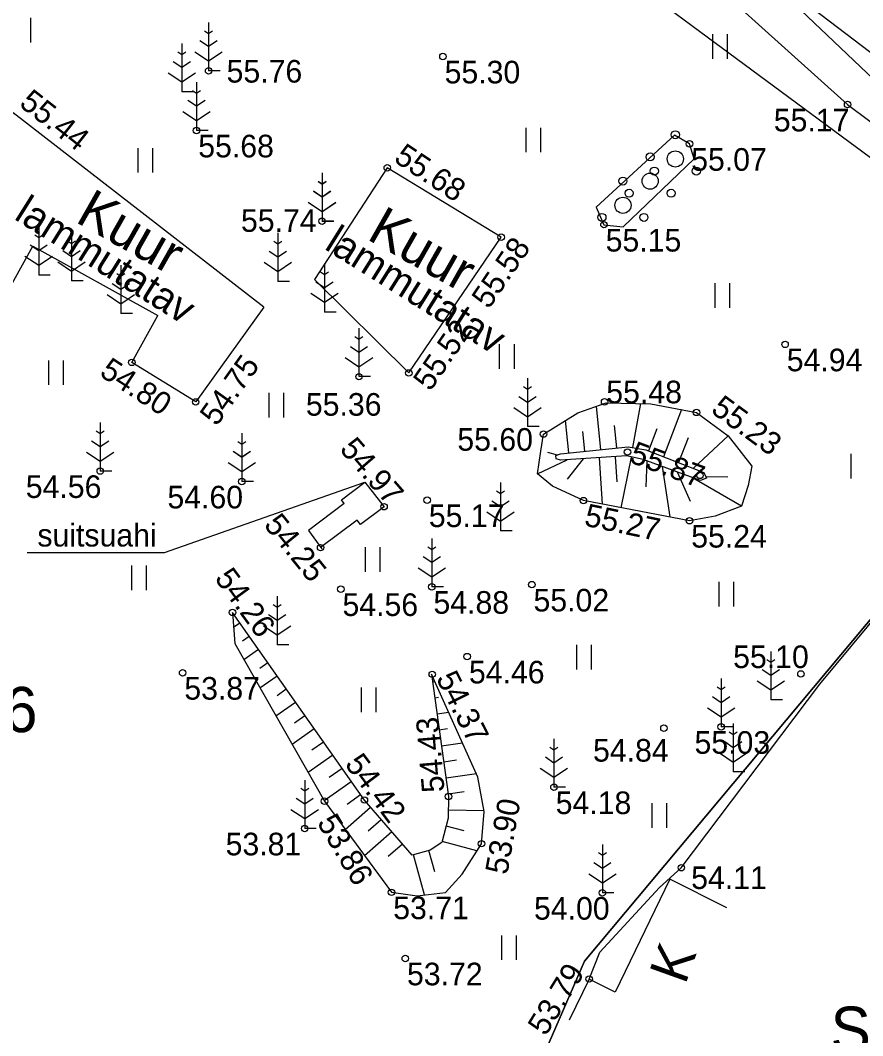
# Model space of a CAD drawing. Extents: x 641646 to 641797, y 6456717 to 6456857.
# Drawn here: x 641714.14 to 641740.23, y 6456763.85 to 6456795.29 of the extents above; entities that cross this region are included whole.
import ezdxf

# ---------------------------------------------------------------- set-up
doc = ezdxf.new("R2010")
doc.units = 0
for name, color, linetype in [('AED', 7, 'Continuous'), ('HALJASTUS', 7, 'Continuous'), ('HOONE', 7, 'Continuous'), ('KORGUS', 7, 'Continuous'), ('PIIR', 7, 'Continuous'), ('PUU', 7, 'Continuous'), ('RAJATIS', 7, 'Continuous'), ('RELJEEF', 7, 'Continuous'), ('SITRASS', 7, 'Continuous'), ('TEE', 7, 'Continuous')]:
    doc.layers.add(name, color=color, linetype=linetype)

msp = doc.modelspace()

# ---------------------------------------------------------------- linework, layer by layer
at = {"layer": 'AED'}
msp.add_lwpolyline([(641731.756, 6456765.603), (641732.083, 6456766.433), (641733.933, 6456768.432), (641734.61, 6456769.05), (641738.897, 6456774.731), (641744.313, 6456781.248), (641747.702, 6456785.581), (641749.213, 6456784.399)], dxfattribs=at)
at = {"layer": 'HALJASTUS'}
for p, q in [((641714.454, 6456795.362), (641714.454, 6456794.601)), ((641735.58, 6456794.859), (641735.58, 6456794.098)), ((641736.035, 6456794.859), (641736.035, 6456794.098)), ((641729.791, 6456791.964), (641729.791, 6456791.203)), ((641730.246, 6456791.964), (641730.246, 6456791.203)), ((641717.774, 6456791.335), (641717.774, 6456790.574)), ((641718.229, 6456791.335), (641718.229, 6456790.574)), ((641735.643, 6456787.151), (641735.643, 6456786.39)), ((641736.098, 6456787.151), (641736.098, 6456786.39)), ((641728.973, 6456785.264), (641728.973, 6456784.503)), ((641729.428, 6456785.264), (641729.428, 6456784.503)), ((641715.006, 6456784.76), (641715.006, 6456783.999)), ((641715.461, 6456784.76), (641715.461, 6456783.999)), ((641721.832, 6456783.754), (641721.832, 6456782.993)), ((641722.287, 6456783.754), (641722.287, 6456782.993)), ((641739.858, 6456781.866), (641739.858, 6456781.105)), ((641724.821, 6456778.972), (641724.821, 6456778.211)), ((641725.276, 6456778.972), (641725.276, 6456778.211)), ((641717.585, 6456778.406), (641717.585, 6456777.645)), ((641718.04, 6456778.406), (641718.04, 6456777.645)), ((641735.768, 6456777.902), (641735.768, 6456777.141)), ((641736.224, 6456777.902), (641736.224, 6456777.141)), ((641731.364, 6456775.952), (641731.364, 6456775.191)), ((641731.819, 6456775.952), (641731.819, 6456775.191)), ((641724.695, 6456774.631), (641724.695, 6456773.869)), ((641725.15, 6456774.631), (641725.15, 6456773.869)), ((641733.692, 6456771.044), (641733.692, 6456770.283)), ((641734.147, 6456771.044), (641734.147, 6456770.283)), ((641729.036, 6456766.955), (641729.036, 6456766.194)), ((641729.491, 6456766.955), (641729.491, 6456766.194))]:
    msp.add_line(p, q, dxfattribs=at)
for points in [[(641714.729, 6456811.791), (641720.894, 6456806.785), (641732.2, 6456799.485), (641739.76, 6456792.682), (641748.058, 6456786.487), (641750.405, 6456784.735)], [(641734.863, 6456791.464), (641734.401, 6456791.73), (641731.975, 6456789.508), (641732.214, 6456788.962), (641732.805, 6456788.892), (641735.009, 6456790.997), (641734.863, 6456791.464)]]:
    msp.add_lwpolyline(points, dxfattribs=at)
at = {"layer": 'HOONE'}
for p, q in [((641713.614, 6456786.66), (641714.523, 6456788.298)), ((641714.523, 6456788.298), (641718.396, 6456786.148)), ((641717.59, 6456784.697), (641718.396, 6456786.148))]:
    msp.add_line(p, q, dxfattribs=at)
for points in [[(641721.682, 6456786.403), (641713.92, 6456792.429), (641711.564, 6456787.916), (641713.614, 6456786.66)], [(641726.169, 6456784.37), (641729.031, 6456788.574), (641725.504, 6456790.724), (641723.252, 6456787.264), (641726.169, 6456784.37)], [(641721.682, 6456786.403), (641719.569, 6456783.472), (641717.59, 6456784.697)], [(641736.017, 6456767.806), (641734.257, 6456768.692), (641732.566, 6456765.196), (641731.756, 6456765.603), (641731.135, 6456764.326)]]:
    msp.add_lwpolyline(points, dxfattribs=at)
at = {"layer": 'KORGUS'}
for centre in [(641727.226, 6456794.169), (641719.97, 6456793.725), (641739.76, 6456792.682), (641719.596, 6456791.878), (641734.863, 6456791.464), (641725.504, 6456790.724), (641723.482, 6456789.068), (641732.214, 6456788.962), (641729.031, 6456788.574), (641737.823, 6456785.255), (641717.59, 6456784.697), (641724.627, 6456784.256), (641726.169, 6456784.37), (641719.569, 6456783.472), (641732.233, 6456783.476), (641735.08, 6456783.148), (641730.341, 6456782.479), (641732.944, 6456781.922), (641716.613, 6456781.332), (641721, 6456781.008), (641735.188, 6456781.197), (641726.737, 6456780.43), (641731.578, 6456780.417), (641725.404, 6456780.229), (641734.864, 6456779.795), (641723.438, 6456778.961), (641724.063, 6456777.677), (641726.88, 6456777.746), (641729.979, 6456777.816), (641720.709, 6456776.957), (641727.979, 6456775.588), (641719.165, 6456775.086), (641726.897, 6456775.038), (641738.314, 6456775.05), (641734.072, 6456773.371), (641735.846, 6456773.41), (641727.401, 6456771.254), (641730.666, 6456771.542), (641723.558, 6456771.109), (641724.795, 6456771.146), (641722.945, 6456770.265), (641728.421, 6456769.794), (641734.61, 6456769.05), (641725.634, 6456768.288), (641732.165, 6456768.273), (641726.061, 6456766.24), (641731.756, 6456765.603)]:
    msp.add_circle(centre, 0.1, dxfattribs=at)
at = {"layer": 'PIIR'}
for points in [[(641697.3, 6456747.91), (641719.52, 6456738.33), (641731.61, 6456766.16), (641747.86, 6456785.57), (641703.78, 6456818.14), (641672.79, 6456764.25)], [(641719.52, 6456738.33), (641731.23, 6456734.8), (641761.63, 6456761.32), (641780.45, 6456745.27), (641788.24, 6456755.82), (641747.86, 6456785.57), (641731.61, 6456766.16)]]:
    msp.add_lwpolyline(points, close=True, dxfattribs=at)
at = {"layer": 'PUU'}
for p, q in [((641719.97, 6456794.875), (641719.846, 6456794.958)), ((641719.97, 6456795.225), (641719.97, 6456793.725)), ((641720.094, 6456794.958), (641719.97, 6456794.875)), ((641719.97, 6456794.475), (641719.703, 6456794.653)), ((641720.237, 6456794.653), (641719.97, 6456794.475)), ((641719.14, 6456794.224), (641719.016, 6456794.307)), ((641719.14, 6456794.574), (641719.14, 6456793.074)), ((641719.264, 6456794.307), (641719.14, 6456794.224)), ((641719.546, 6456794.314), (641719.97, 6456794.032)), ((641719.97, 6456794.032), (641720.394, 6456794.314)), ((641719.14, 6456793.824), (641718.873, 6456794.002)), ((641719.407, 6456794.002), (641719.14, 6456793.824)), ((641720.33, 6456793.725), (641719.97, 6456793.725)), ((641718.716, 6456793.663), (641719.14, 6456793.381)), ((641719.14, 6456793.381), (641719.564, 6456793.663)), ((641719.596, 6456793.378), (641719.596, 6456791.878)), ((641719.5, 6456793.074), (641719.14, 6456793.074)), ((641719.596, 6456793.028), (641719.472, 6456793.111)), ((641719.72, 6456793.111), (641719.596, 6456793.028)), ((641719.596, 6456792.628), (641719.329, 6456792.806)), ((641719.863, 6456792.806), (641719.596, 6456792.628)), ((641719.172, 6456792.467), (641719.596, 6456792.185)), ((641719.596, 6456792.185), (641720.02, 6456792.467)), ((641719.956, 6456791.878), (641719.596, 6456791.878)), ((641723.482, 6456790.568), (641723.482, 6456789.068)), ((641723.483, 6456790.559), (641723.483, 6456789.059)), ((641723.482, 6456790.218), (641723.358, 6456790.301)), ((641723.483, 6456790.209), (641723.359, 6456790.292)), ((641723.606, 6456790.301), (641723.482, 6456790.218)), ((641723.607, 6456790.292), (641723.483, 6456790.209)), ((641723.482, 6456789.818), (641723.215, 6456789.996)), ((641723.483, 6456789.809), (641723.216, 6456789.987)), ((641723.749, 6456789.996), (641723.482, 6456789.818)), ((641723.75, 6456789.987), (641723.483, 6456789.809)), ((641723.058, 6456789.657), (641723.482, 6456789.375)), ((641723.059, 6456789.648), (641723.483, 6456789.366)), ((641723.482, 6456789.375), (641723.906, 6456789.657)), ((641723.483, 6456789.366), (641723.907, 6456789.648)), ((641723.842, 6456789.068), (641723.482, 6456789.068)), ((641723.843, 6456789.059), (641723.483, 6456789.059)), ((641714.707, 6456788.901), (641714.707, 6456787.401)), ((641715.725, 6456788.719), (641715.725, 6456787.219)), ((641722.112, 6456788.707), (641722.112, 6456787.207)), ((641714.707, 6456788.551), (641714.583, 6456788.634)), ((641714.831, 6456788.634), (641714.707, 6456788.551)), ((641715.725, 6456788.369), (641715.601, 6456788.452)), ((641715.849, 6456788.452), (641715.725, 6456788.369)), ((641722.112, 6456788.357), (641721.988, 6456788.44)), ((641722.236, 6456788.44), (641722.112, 6456788.357)), ((641714.707, 6456788.151), (641714.44, 6456788.329)), ((641714.974, 6456788.329), (641714.707, 6456788.151)), ((641715.725, 6456787.969), (641715.458, 6456788.147)), ((641715.992, 6456788.147), (641715.725, 6456787.969)), ((641722.112, 6456787.957), (641721.845, 6456788.135)), ((641722.379, 6456788.135), (641722.112, 6456787.957)), ((641714.283, 6456787.99), (641714.707, 6456787.708)), ((641714.707, 6456787.708), (641715.131, 6456787.99)), ((641715.301, 6456787.808), (641715.725, 6456787.526)), ((641715.725, 6456787.526), (641716.149, 6456787.808)), ((641717.252, 6456787.707), (641717.252, 6456786.207)), ((641721.688, 6456787.796), (641722.112, 6456787.514)), ((641722.112, 6456787.514), (641722.536, 6456787.796)), ((641723.558, 6456787.756), (641723.558, 6456786.256)), ((641715.067, 6456787.401), (641714.707, 6456787.401)), ((641717.252, 6456787.357), (641717.128, 6456787.44)), ((641717.376, 6456787.44), (641717.252, 6456787.357)), ((641723.558, 6456787.406), (641723.434, 6456787.489)), ((641723.682, 6456787.489), (641723.558, 6456787.406)), ((641716.085, 6456787.219), (641715.725, 6456787.219)), ((641717.252, 6456786.957), (641716.985, 6456787.135)), ((641717.519, 6456787.135), (641717.252, 6456786.957)), ((641722.472, 6456787.207), (641722.112, 6456787.207)), ((641723.558, 6456787.006), (641723.291, 6456787.184)), ((641723.825, 6456787.184), (641723.558, 6456787.006)), ((641716.828, 6456786.796), (641717.252, 6456786.514)), ((641717.252, 6456786.514), (641717.676, 6456786.796)), ((641723.134, 6456786.845), (641723.558, 6456786.563)), ((641723.558, 6456786.563), (641723.982, 6456786.845)), ((641717.612, 6456786.207), (641717.252, 6456786.207)), ((641723.918, 6456786.256), (641723.558, 6456786.256)), ((641724.627, 6456785.756), (641724.627, 6456784.256)), ((641724.627, 6456785.406), (641724.503, 6456785.489)), ((641724.751, 6456785.489), (641724.627, 6456785.406)), ((641724.627, 6456785.006), (641724.36, 6456785.184)), ((641724.894, 6456785.184), (641724.627, 6456785.006)), ((641724.203, 6456784.845), (641724.627, 6456784.563)), ((641724.627, 6456784.563), (641725.051, 6456784.845)), ((641724.987, 6456784.256), (641724.627, 6456784.256)), ((641729.848, 6456783.858), (641729.724, 6456783.941)), ((641729.848, 6456784.208), (641729.848, 6456782.708)), ((641729.972, 6456783.941), (641729.848, 6456783.858)), ((641729.848, 6456783.458), (641729.581, 6456783.636)), ((641730.115, 6456783.636), (641729.848, 6456783.458)), ((641729.424, 6456783.297), (641729.848, 6456783.015)), ((641729.848, 6456783.015), (641730.272, 6456783.297)), ((641716.613, 6456782.832), (641716.613, 6456781.332)), ((641730.208, 6456782.708), (641729.848, 6456782.708)), ((641716.613, 6456782.482), (641716.489, 6456782.565)), ((641716.737, 6456782.565), (641716.613, 6456782.482)), ((641720.998, 6456782.507), (641720.998, 6456781.007)), ((641721, 6456782.508), (641721, 6456781.008)), ((641716.613, 6456782.082), (641716.346, 6456782.26)), ((641716.88, 6456782.26), (641716.613, 6456782.082)), ((641720.998, 6456782.157), (641720.874, 6456782.24)), ((641721, 6456782.158), (641720.876, 6456782.241)), ((641721.122, 6456782.24), (641720.998, 6456782.157)), ((641721.124, 6456782.241), (641721, 6456782.158)), ((641716.189, 6456781.921), (641716.613, 6456781.639)), ((641716.613, 6456781.639), (641717.037, 6456781.921)), ((641720.998, 6456781.757), (641720.731, 6456781.935)), ((641721, 6456781.758), (641720.733, 6456781.936)), ((641721.265, 6456781.935), (641720.998, 6456781.757)), ((641721.267, 6456781.936), (641721, 6456781.758)), ((641720.574, 6456781.596), (641720.998, 6456781.314)), ((641720.576, 6456781.597), (641721, 6456781.315)), ((641720.998, 6456781.314), (641721.422, 6456781.596)), ((641721, 6456781.315), (641721.424, 6456781.597)), ((641716.973, 6456781.332), (641716.613, 6456781.332)), ((641721.358, 6456781.007), (641720.998, 6456781.007)), ((641721.36, 6456781.008), (641721, 6456781.008)), ((641729.01, 6456780.977), (641729.01, 6456779.477)), ((641729.01, 6456780.627), (641728.886, 6456780.71)), ((641729.134, 6456780.71), (641729.01, 6456780.627)), ((641729.01, 6456780.227), (641728.743, 6456780.405)), ((641729.277, 6456780.405), (641729.01, 6456780.227)), ((641728.586, 6456780.066), (641729.01, 6456779.784)), ((641729.01, 6456779.784), (641729.434, 6456780.066)), ((641726.88, 6456779.246), (641726.88, 6456777.746)), ((641729.37, 6456779.477), (641729.01, 6456779.477)), ((641726.88, 6456778.896), (641726.756, 6456778.979)), ((641727.004, 6456778.979), (641726.88, 6456778.896)), ((641726.88, 6456778.496), (641726.613, 6456778.674)), ((641727.147, 6456778.674), (641726.88, 6456778.496)), ((641726.456, 6456778.335), (641726.88, 6456778.053)), ((641726.88, 6456778.053), (641727.304, 6456778.335)), ((641727.24, 6456777.746), (641726.88, 6456777.746)), ((641722.09, 6456777.455), (641722.09, 6456775.955)), ((641722.09, 6456777.105), (641721.966, 6456777.188)), ((641722.214, 6456777.188), (641722.09, 6456777.105)), ((641722.09, 6456776.705), (641721.823, 6456776.883)), ((641722.357, 6456776.883), (641722.09, 6456776.705)), ((641721.666, 6456776.544), (641722.09, 6456776.262)), ((641722.09, 6456776.262), (641722.514, 6456776.544)), ((641722.45, 6456775.955), (641722.09, 6456775.955)), ((641737.385, 6456775.4), (641737.261, 6456775.483)), ((641737.385, 6456775.75), (641737.385, 6456774.25)), ((641737.509, 6456775.483), (641737.385, 6456775.4)), ((641737.385, 6456775), (641737.118, 6456775.178)), ((641737.652, 6456775.178), (641737.385, 6456775)), ((641735.846, 6456774.91), (641735.846, 6456773.41)), ((641736.961, 6456774.839), (641737.385, 6456774.557)), ((641737.385, 6456774.557), (641737.809, 6456774.839)), ((641735.846, 6456774.56), (641735.722, 6456774.643)), ((641735.97, 6456774.643), (641735.846, 6456774.56)), ((641735.846, 6456774.16), (641735.579, 6456774.338)), ((641736.113, 6456774.338), (641735.846, 6456774.16)), ((641737.745, 6456774.25), (641737.385, 6456774.25)), ((641735.422, 6456773.999), (641735.846, 6456773.717)), ((641735.846, 6456773.717), (641736.27, 6456773.999)), ((641736.206, 6456773.41), (641735.846, 6456773.41)), ((641736.22, 6456773.166), (641736.096, 6456773.249)), ((641736.22, 6456773.516), (641736.22, 6456772.016)), ((641736.344, 6456773.249), (641736.22, 6456773.166)), ((641730.666, 6456773.042), (641730.666, 6456771.542)), ((641736.22, 6456772.766), (641735.953, 6456772.944)), ((641736.487, 6456772.944), (641736.22, 6456772.766)), ((641730.666, 6456772.692), (641730.542, 6456772.775)), ((641730.79, 6456772.775), (641730.666, 6456772.692)), ((641730.666, 6456772.292), (641730.399, 6456772.47)), ((641730.933, 6456772.47), (641730.666, 6456772.292)), ((641735.796, 6456772.605), (641736.22, 6456772.323)), ((641736.22, 6456772.323), (641736.644, 6456772.605)), ((641730.242, 6456772.131), (641730.666, 6456771.849)), ((641730.666, 6456771.849), (641731.09, 6456772.131)), ((641736.58, 6456772.016), (641736.22, 6456772.016)), ((641722.945, 6456771.765), (641722.945, 6456770.265)), ((641722.945, 6456771.415), (641722.821, 6456771.498)), ((641723.069, 6456771.498), (641722.945, 6456771.415)), ((641731.026, 6456771.542), (641730.666, 6456771.542)), ((641722.945, 6456771.015), (641722.678, 6456771.193)), ((641723.212, 6456771.193), (641722.945, 6456771.015)), ((641722.521, 6456770.854), (641722.945, 6456770.572)), ((641722.945, 6456770.572), (641723.369, 6456770.854)), ((641723.305, 6456770.265), (641722.945, 6456770.265)), ((641732.165, 6456769.423), (641732.041, 6456769.506)), ((641732.165, 6456769.773), (641732.165, 6456768.273)), ((641732.289, 6456769.506), (641732.165, 6456769.423)), ((641732.165, 6456769.023), (641731.898, 6456769.201)), ((641732.432, 6456769.201), (641732.165, 6456769.023)), ((641731.741, 6456768.862), (641732.165, 6456768.58)), ((641732.165, 6456768.58), (641732.589, 6456768.862)), ((641732.525, 6456768.273), (641732.165, 6456768.273))]:
    msp.add_line(p, q, dxfattribs=at)
for centre, radius in [((641734.424, 6456791.747), 0.125), ((641733.644, 6456791.061), 0.125), ((641734.424, 6456790.997), 0.25), ((641733.644, 6456790.311), 0.25), ((641733.774, 6456790.622), 0.125), ((641735.074, 6456790.622), 0.125), ((641732.802, 6456790.312), 0.125), ((641732.994, 6456789.936), 0.125), ((641734.294, 6456789.936), 0.125), ((641732.802, 6456789.562), 0.25), ((641732.152, 6456789.187), 0.125), ((641733.452, 6456789.187), 0.125)]:
    msp.add_circle(centre, radius, dxfattribs=at)
at = {"layer": 'RAJATIS'}
msp.add_line((641724.567, 6456779.814), (641723.438, 6456778.961), dxfattribs=at)
for points in [[(641714.352, 6456778.812), (641718.599, 6456778.812), (641724.812, 6456780.993)], [(641724.17, 6456780.326), (641724.081, 6456780.441), (641724.812, 6456780.993), (641725.404, 6456780.229), (641724.673, 6456779.677), (641724.567, 6456779.814)], [(641724.17, 6456780.326), (641723.06, 6456779.488), (641723.472, 6456778.924)]]:
    msp.add_lwpolyline(points, dxfattribs=at)
at = {"layer": 'RELJEEF'}
for p, q in [((641731.969, 6456783.335), (641732.108, 6456781.998)), ((641733.343, 6456783.421), (641733.101, 6456782.063)), ((641734.619, 6456783.235), (641734.055, 6456781.778)), ((641731.009, 6456782.894), (641731.114, 6456781.894)), ((641732.533, 6456782.745), (641732.606, 6456782.05)), ((641731.547, 6456782.556), (641731.611, 6456781.946)), ((641733.854, 6456782.644), (641733.589, 6456781.959)), ((641734.817, 6456782.361), (641734.522, 6456781.598)), ((641736.059, 6456782.423), (641734.988, 6456781.417)), ((641730.466, 6456781.913), (641730.761, 6456781.83)), ((641732.168, 6456780.305), (641732.075, 6456781.746)), ((641732.624, 6456780.994), (641732.574, 6456781.778)), ((641732.743, 6456780.197), (641733.07, 6456781.766)), ((641730.159, 6456781.245), (641731.077, 6456781.682)), ((641731.089, 6456781.086), (641731.576, 6456781.714)), ((641733.522, 6456780.848), (641733.554, 6456781.646)), ((641734.263, 6456779.916), (641734.023, 6456781.473)), ((641734.895, 6456780.392), (641734.492, 6456781.3)), ((641736.472, 6456780.244), (641734.961, 6456781.127)), ((641736.054, 6456781.141), (641735.372, 6456781.151)), ((641720.743, 6456776.495), (641720.938, 6456776.632)), ((641721.02, 6456776.078), (641721.225, 6456776.223)), ((641721.063, 6456775.497), (641721.513, 6456775.814)), ((641721.556, 6456775.232), (641721.801, 6456775.404)), ((641721.56, 6456774.624), (641722.088, 6456774.995)), ((641722.092, 6456774.387), (641722.376, 6456774.586)), ((641726.982, 6456774.808), (641726.909, 6456774.798)), ((641727.087, 6456774.318), (641726.978, 6456774.303)), ((641722.056, 6456773.75), (641722.663, 6456774.177)), ((641722.628, 6456773.541), (641722.951, 6456773.768)), ((641727.409, 6456773.858), (641727.047, 6456773.808)), ((641722.553, 6456772.877), (641723.239, 6456773.359)), ((641727.369, 6456773.348), (641727.115, 6456773.313)), ((641723.164, 6456772.695), (641723.526, 6456772.95)), ((641727.836, 6456772.908), (641727.184, 6456772.817)), ((641723.049, 6456772.004), (641723.814, 6456772.541)), ((641727.651, 6456772.377), (641727.253, 6456772.322)), ((641723.699, 6456771.85), (641724.101, 6456772.132)), ((641723.546, 6456771.13), (641724.389, 6456771.723)), ((641728.263, 6456771.957), (641727.322, 6456771.827)), ((641727.886, 6456771.4), (641727.39, 6456771.332)), ((641724.258, 6456771.02), (641724.677, 6456771.314)), ((641724.199, 6456770.237), (641724.988, 6456770.924)), ((641728.501, 6456770.816), (641727.395, 6456770.832)), ((641724.907, 6456770.19), (641725.317, 6456770.547)), ((641724.794, 6456769.429), (641725.645, 6456770.17)), ((641727.885, 6456770.195), (641727.328, 6456770.341)), ((641725.532, 6456769.409), (641725.973, 6456769.793)), ((641728.282, 6456769.574), (641727.202, 6456769.857)), ((641726.975, 6456768.922), (641726.795, 6456769.583)), ((641726.652, 6456768.205), (641726.312, 6456769.451))]:
    msp.add_line(p, q, dxfattribs=at)
for points in [[(641730.159, 6456781.245), (641730.262, 6456781.945), (641730.341, 6456782.479), (641731.401, 6456783.137), (641732.284, 6456783.445), (641733.665, 6456783.414), (641735.08, 6456783.148), (641736.059, 6456782.423), (641736.79, 6456781.48), (641736.677, 6456780.889), (641736.472, 6456780.244), (641735.657, 6456779.936), (641734.864, 6456779.795), (641731.578, 6456780.417), (641730.618, 6456780.868), (641730.159, 6456781.245)], [(641730.865, 6456781.868), (641732.965, 6456782.087), (641733.507, 6456781.991), (641735.31, 6456781.293), (641735.388, 6456781.113), (641735.209, 6456781.035), (641733.433, 6456781.69), (641732.908, 6456781.8), (641730.865, 6456781.668), (641730.737, 6456781.708), (641730.719, 6456781.815), (641730.865, 6456781.868)], [(641720.709, 6456776.957), (641720.78, 6456775.995), (641723.558, 6456771.109), (641725.634, 6456768.288), (641726.432, 6456768.181), (641727.302, 6456768.278), (641727.82, 6456768.848), (641728.421, 6456769.794), (641728.506, 6456770.789), (641728.31, 6456771.853), (641726.875, 6456775.046)], [(641726.875, 6456775.046), (641727.401, 6456771.254), (641727.391, 6456770.583), (641727.194, 6456769.828), (641726.83, 6456769.592), (641726.279, 6456769.442), (641724.795, 6456771.146), (641720.709, 6456776.957)]]:
    msp.add_lwpolyline(points, dxfattribs=at)
at = {"layer": 'SITRASS'}
msp.add_lwpolyline([(641755.688, 6456781.115), (641755.282, 6456781.446), (641750.25, 6456785.237), (641742.615, 6456791.519), (641738.104, 6456795.799), (641736.323, 6456797.599), (641736.13, 6456797.73), (641730.837, 6456801.297), (641726.164, 6456804.11), (641718.387, 6456809.72), (641715.69, 6456811.756), (641714.853, 6456812.042), (641714.169, 6456811.972), (641713.797, 6456812.076), (641713.427, 6456812.18), (641712.795, 6456812.792), (641710.013, 6456815.267), (641705.362, 6456818.847), (641703.763, 6456818.506), (641702.117, 6456818.148)], dxfattribs=at)
at = {"layer": 'TEE'}
msp.add_lwpolyline([(641705.258, 6456820.129), (641711.595, 6456815.266), (641722.373, 6456807.527), (641732.507, 6456800.361), (641741.427, 6456793.572), (641749.266, 6456787.512), (641753.194, 6456784.475)], dxfattribs=at)

# ---------------------------------------------------------------- texts
at = {"layer": 'HOONE'}
for s, height, rotation, p in [('lammutatav', 0.9, 327.9499, (641713.912, 6456789.152)), ('Kuur', 1.2, 330.4786, (641715.808, 6456789.064)), ('Kuur', 1.2, 330.4786, (641724.837, 6456788.529)), ('lammutatav', 0.9, 327.9499, (641723.523, 6456788.224)), ('K', 1.2, 70.2669, (641734.731, 6456765.404))]:
    msp.add_text(s, height=height, rotation=rotation, dxfattribs=at).set_placement(p)
at = {"layer": 'KORGUS'}
for s, p in [('55.76', (641720.527, 6456793.362)), ('55.30', (641727.279, 6456793.337)), ('55.17', (641737.474, 6456791.85)), ('55.68', (641719.649, 6456791.046)), ('55.07', (641734.916, 6456790.632)), ('55.74', (641720.972, 6456788.74)), ('55.15', (641732.267, 6456788.13)), ('54.94', (641737.876, 6456784.423)), ('55.48', (641732.286, 6456783.431)), ('55.36', (641722.982, 6456783.047)), ('55.60', (641727.673, 6456781.962)), ('54.56', (641714.307, 6456780.5)), ('54.60', (641718.694, 6456780.176)), ('55.17', (641726.79, 6456779.598)), ('55.24', (641734.917, 6456778.963)), ('55.02', (641730.032, 6456776.984)), ('54.56', (641724.116, 6456776.845)), ('54.88', (641726.933, 6456776.914)), ('55.10', (641736.215, 6456775.232)), ('54.46', (641728.032, 6456774.756)), ('53.87', (641719.218, 6456774.254)), ('55.03', (641735.019, 6456772.578)), ('54.84', (641731.876, 6456772.335)), ('54.18', (641730.719, 6456770.71)), ('53.81', (641720.497, 6456769.433)), ('54.11', (641734.915, 6456768.391)), ('53.71', (641725.687, 6456767.456)), ('54.00', (641730.048, 6456767.441)), ('53.72', (641726.114, 6456765.408))]:
    msp.add_text(s, height=0.7, dxfattribs=at).set_placement(p)
for s, rotation, p in [('55.44', 321.7796, (641714.071, 6456792.656)), ('55.68', 326.3099, (641725.673, 6456790.937)), ('55.58', 55.758, (641728.648, 6456786.322)), ('55.52', 55.4634, (641726.834, 6456783.775)), ('54.75', 54.5491, (641720.218, 6456782.694)), ('54.80', 326.8215, (641716.558, 6456784.301)), ('55.23', 323.6371, (641735.493, 6456783.165)), ('54.97', 310.9329, (641724.002, 6456781.994)), ('55.87', 339.5351, (641732.966, 6456781.617)), ('55.27', 348.0939, (641731.575, 6456779.648)), ('54.25', 309.0725, (641721.655, 6456779.655)), ('54.26', 306.2998, (641720.134, 6456778.005)), ('54.37', 296.6687, (641727.002, 6456774.92)), ('54.43', 94.7636, (641727.279, 6456771.407)), ('54.42', 306.8699, (641724.165, 6456772.251)), ('53.90', 79.7652, (641729.218, 6456768.811)), ('53.86', 300.6214, (641723.31, 6456770.449)), ('53.79', 58.2304, (641730.406, 6456763.808))]:
    msp.add_text(s, height=0.7, rotation=rotation, dxfattribs=at).set_placement(p)
at = {"layer": 'PIIR'}
for s, p in [('17002:008:0056', (641701.135, 6456773.247)), ('Supelranna tn 9', (641739.232, 6456763.348))]:
    msp.add_text(s, height=1.4, dxfattribs=at).set_placement(p)
at = {"layer": 'RAJATIS'}
msp.add_text('suitsuahi', height=0.7, dxfattribs=at).set_placement((641714.667, 6456778.996))

doc.saveas('drawing.dxf')
